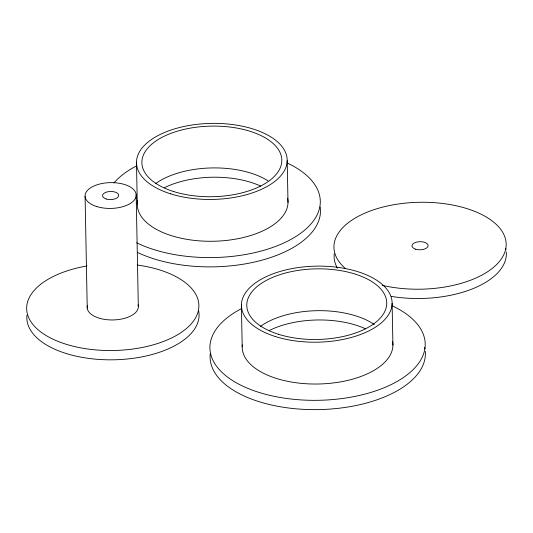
<?xml version="1.0" encoding="UTF-8"?>
<svg xmlns="http://www.w3.org/2000/svg" width="533" height="533" viewBox="0 0 533 533"><rect width="100%" height="100%" fill="white"/><g stroke="black" fill="none" stroke-linecap="round" stroke-linejoin="round"><path stroke-width="0.8" d="M392.108 303.344L392.914 345.171M287.194 160.593L288 202.413M241.396 304.989L242.202 346.81M136.481 162.232L137.287 204.059M136.175 194.598L138.314 306.129M85.087 196.45L87.225 307.987M287.267 163.011A107.666 54.319 -1.1 0 1 289.559 240.15A107.666 54.319 -1.1 0 1 136.641 242.801M113.962 182.939A107.666 54.319 -1.1 0 1 136.941 165.69M320.186 207.051A107.666 54.319 -1.1 0 1 258.119 261.17A107.666 54.319 -1.1 0 1 137.501 252.429M155.556 183.632A69.983 35.311 -1.1 0 1 267.919 180.794M164.604 187.629A69.983 35.311 -1.1 0 1 260.744 186.117M287.587 198.189A75.366 38.023 -1.1 0 1 212.973 241.262A75.366 38.023 -1.1 0 1 137.634 200.668M506.27 251.909A86.133 43.459 -1.1 0 1 391.215 296.375M337.409 268.139A86.133 43.459 -1.1 0 1 334.244 253.801M505.644 248.245A86.133 43.459 -1.1 0 1 505.97 249.711M345.69 268.732A86.133 43.459 -1.1 0 1 402.835 203.399A86.133 43.459 -1.1 0 1 505.491 249.984A86.133 43.459 -1.1 0 1 382.314 285.348M138.067 304.823A25.571 12.899 -1.1 0 1 112.65 319.96A25.571 12.899 -1.1 0 1 87.512 305.429M198.689 311.025A86.133 43.459 -1.1 0 1 114.575 359.782A86.133 43.459 -1.1 0 1 26.963 315.123M137.221 265.034A86.133 43.459 -1.1 0 1 183.165 331.086A86.133 43.459 -1.1 0 1 43.22 333.685A86.133 43.459 -1.1 0 1 86.932 265.967M425.287 351.38A107.666 54.319 -1.1 0 1 317.028 409.624A107.666 54.319 -1.1 0 1 210.255 353.745M424.661 347.449A107.666 54.319 -1.1 0 1 424.981 349.022M392.181 305.769A107.666 54.319 -1.1 0 1 394.52 382.874A107.666 54.319 -1.1 0 1 241.649 385.599A107.666 54.319 -1.1 0 1 241.862 308.447M269.518 330.387A69.983 35.311 -1.1 0 1 365.658 328.868M260.47 326.389A69.983 35.311 -1.1 0 1 374.259 324.49M392.648 341.713A75.366 38.023 -1.1 0 1 318.601 384A75.366 38.023 -1.1 0 1 242.322 344.911M170.527 193.812A75.366 38.023 -1.1 0 0 287.074 162.492A75.366 38.023 -1.1 0 0 177.915 127.94A75.366 38.023 -1.1 0 0 170.527 193.812M173.478 191.494A69.983 35.311 -1.1 0 0 281.704 162.412A69.983 35.311 -1.1 0 0 180.341 130.332A69.983 35.311 -1.1 0 0 173.478 191.494M415.627 249.211A8.075 4.071 -1.1 0 0 428.112 245.853A8.075 4.071 -1.1 0 0 416.42 242.155A8.075 4.071 -1.1 0 0 415.627 249.211M96.613 206.518A25.571 12.899 -1.1 0 0 136.155 195.891A25.571 12.899 -1.1 0 0 99.118 184.171A25.571 12.899 -1.1 0 0 96.613 206.518M106.2 198.996A8.075 4.071 -1.1 0 0 118.692 195.638A8.075 4.071 -1.1 0 0 106.993 191.94A8.075 4.071 -1.1 0 0 106.2 198.996M275.441 336.563A75.366 38.023 -1.1 0 0 391.988 305.242A75.366 38.023 -1.1 0 0 282.83 270.691A75.366 38.023 -1.1 0 0 275.441 336.563M278.393 334.251A69.983 35.311 -1.1 0 0 386.618 305.169A69.983 35.311 -1.1 0 0 285.255 273.083A69.983 35.311 -1.1 0 0 278.393 334.251"/></g></svg>
